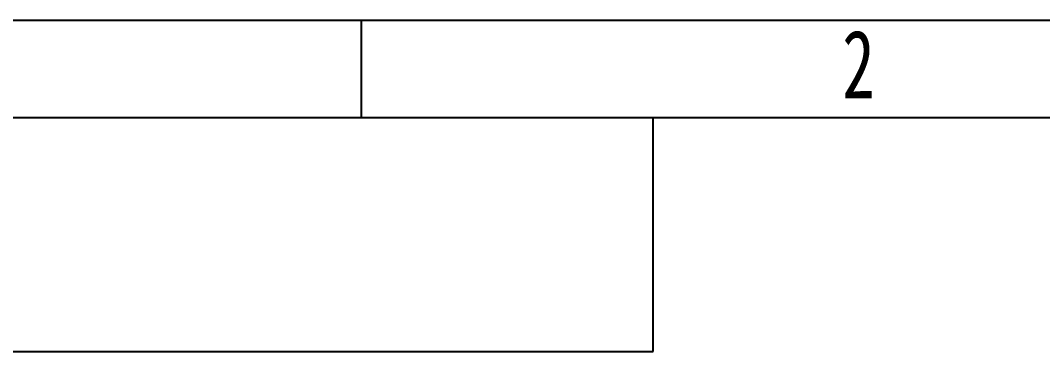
# Model space of a CAD drawing. Header units: millimetres. Extents: x 0 to 420, y 0 to 297.
# Drawn here: x 52.5 to 105, y 280 to 297 of the extents above; entities that cross this region are included whole.
import ezdxf

# ---------------------------------------------------------------- set-up
doc = ezdxf.new("R2010")
doc.units = ezdxf.units.MM
for name, color, linetype in [('10', 7, 'Continuous'), ('5', 7, 'Continuous'), ('9', 7, 'Continuous')]:
    doc.layers.add(name, color=color, linetype=linetype)
doc.styles.add('SLDTEXTSTYLE4', font='TXT', dxfattribs={"width": 0.7})

msp = doc.modelspace()

# ---------------------------------------------------------------- linework, layer by layer
at = {"layer": '5'}
msp.add_line((70, 297), (70, 292), dxfattribs=at)
at = {"layer": '5', "color": 7, "lineweight": 25}
for p, q in [((415, 292), (25, 292)), ((85, 280), (85, 292)), ((25, 280), (85, 280))]:
    msp.add_line(p, q, dxfattribs=at)
at = {"layer": '9', "color": 7}
msp.add_line((420, 297), (0, 297), dxfattribs=at)

# ---------------------------------------------------------------- texts
at = {"layer": '10', "insert": (95.544, 296.503), "char_height": 3.5, "attachment_point": 2, "style": 'SLDTEXTSTYLE4'}
msp.add_mtext('2', dxfattribs=at)

doc.saveas('drawing.dxf')
